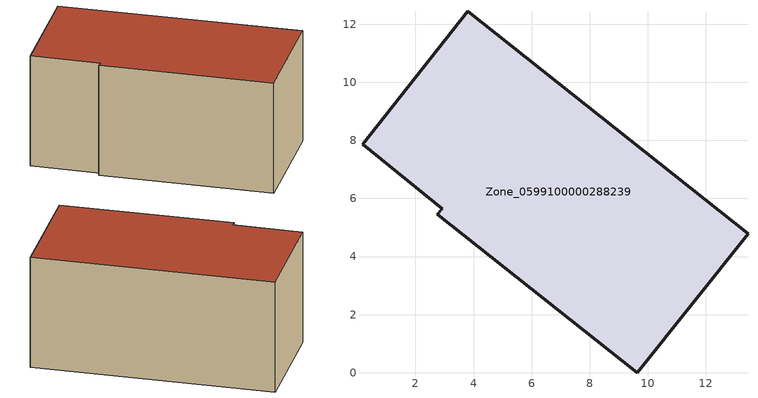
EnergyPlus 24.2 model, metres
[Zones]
Zone_0599100000288239
 floor ground (C_G): 0.18,7.86 3.81,12.44 13.45,4.79 9.63,0 2.75,5.46 2.92,5.65 z0.45
 wall outside (C_F): 13.45,4.79 3.81,12.44 0.18,7.86 2.92,5.65 2.75,5.46 9.63,0 13.45,4.79 z0.45:6.4
 roof outside (C_R): 3.81,12.44 0.18,7.86 2.92,5.65 2.75,5.46 9.63,0 13.45,4.79 z6.4
[BUILDING]
Pand.0599100000288239: North Axis=0; Terrain=City; Loads Convergence Tolerance Value=0.04; Temperature Convergence Tolerance Value=0.4; Solar Distribution=FullExterior; Maximum Number of Warmup Days=25; Minimum Number of Warmup Days=1
[Site:Location]
Rotterdam.The.Hague.AP_ZH_NLD Design_Conditions: Latitude=51.96; Longitude=4.45; Time Zone=1; Elevation=-4.5
[SITE:GROUNDTEMPERATURE:BUILDINGSURFACE]
18, 18, 18, 18, 18, 18, 18, 18, 18, 18, 18, 18
[MATERIAL] Thermal Absorptance=0.9; Solar Absorptance=0.7; Visible Absorptance=0.7
Name | Roughness | Thickness | Conductivity | Density | Specific Heat
G.TI.1946-1964 | MediumSmooth | 0.15 | 1 | 540 | 1210
F.TI.1946-1964 | Rough | 0.3 | 0.857143 | 1920 | 840
R.TI.1946-1964 | MediumRough | 0.2 | 0.277778 | 1500 | 1000
[CONSTRUCTION]
C_G: G.TI.1946-1964
C_F: F.TI.1946-1964
C_R: R.TI.1946-1964
[ZONE]
Zone_0599100000288239: Type=1; Multiplier=1; Ceiling Height=Autocalculate; Volume=Autocalculate; Floor Area=autocalculate; Part of Total Floor Area=Yes
[ZONEINFILTRATION:DESIGNFLOWRATE]
Infil_Zone_0599100000288239: Zone or ZoneList or Space or SpaceList=Zone_0599100000288239; Schedule=AlwaysOn; Design Flow Rate Calculation Method=Flow/Area; Flow Rate per Floor Area=0.003; Constant Term Coefficient=1; Temperature Term Coefficient=0; Velocity Term Coefficient=0; Velocity Squared Term Coefficient=0
[HVACTEMPLATE:ZONE:IDEALLOADSAIRSYSTEM]
Zone_0599100000288239: Maximum Heating Supply Air Temperature=50; Minimum Cooling Supply Air Temperature=13; Maximum Heating Supply Air Humidity Ratio=0.0156; Minimum Cooling Supply Air Humidity Ratio=0.0077; Heating Limit=NoLimit; Cooling Limit=NoLimit; Dehumidification Control Type=ConstantSensibleHeatRatio; Cooling Sensible Heat Ratio=0.7; Dehumidification Setpoint=60; Humidification Control Type=None; Humidification Setpoint=30; Outdoor Air Method=None; Outdoor Air Flow Rate per Person=0.00944; Outdoor Air Flow Rate per Zone Floor Area=0; Outdoor Air Flow Rate per Zone=0; Demand Controlled Ventilation Type=None; Outdoor Air Economizer Type=NoEconomizer; Heat Recovery Type=None; Sensible Heat Recovery Effectiveness=0.7; Latent Heat Recovery Effectiveness=0.65
[ZONECONTROL:THERMOSTAT]
ThermostatControl_Zone_0599100000288239: Zone or ZoneList=Zone_0599100000288239; Control Type Schedule=DualSetpointControlType; Control 1=Thermostat_Zone_0599100000288239; Temperature Difference Between Cutout And Setpoint=0
[THERMOSTATSETPOINT:DUALSETPOINT]
Thermostat_Zone_0599100000288239: Heating Setpoint Temperature Schedule=HeatingSetpoint_Zone_0599100000288239; Cooling Setpoint Temperature Schedule=CoolingSetpoint_Zone_0599100000288239
[SCHEDULE:COMPACT]
HeatingSetpoint_Zone_0599100000288239: Through: 12/31, For: AllDays, Until: 24:00, 21
CoolingSetpoint_Zone_0599100000288239: Through: 12/31, For: AllDays, Until: 24:00, 24
DualSetpointControlType: Through: 12/31, For: AllDays, Until: 24:00, 4
AlwaysOn: Through: 12/31, For: AllDays, Until: 24:00, 1
